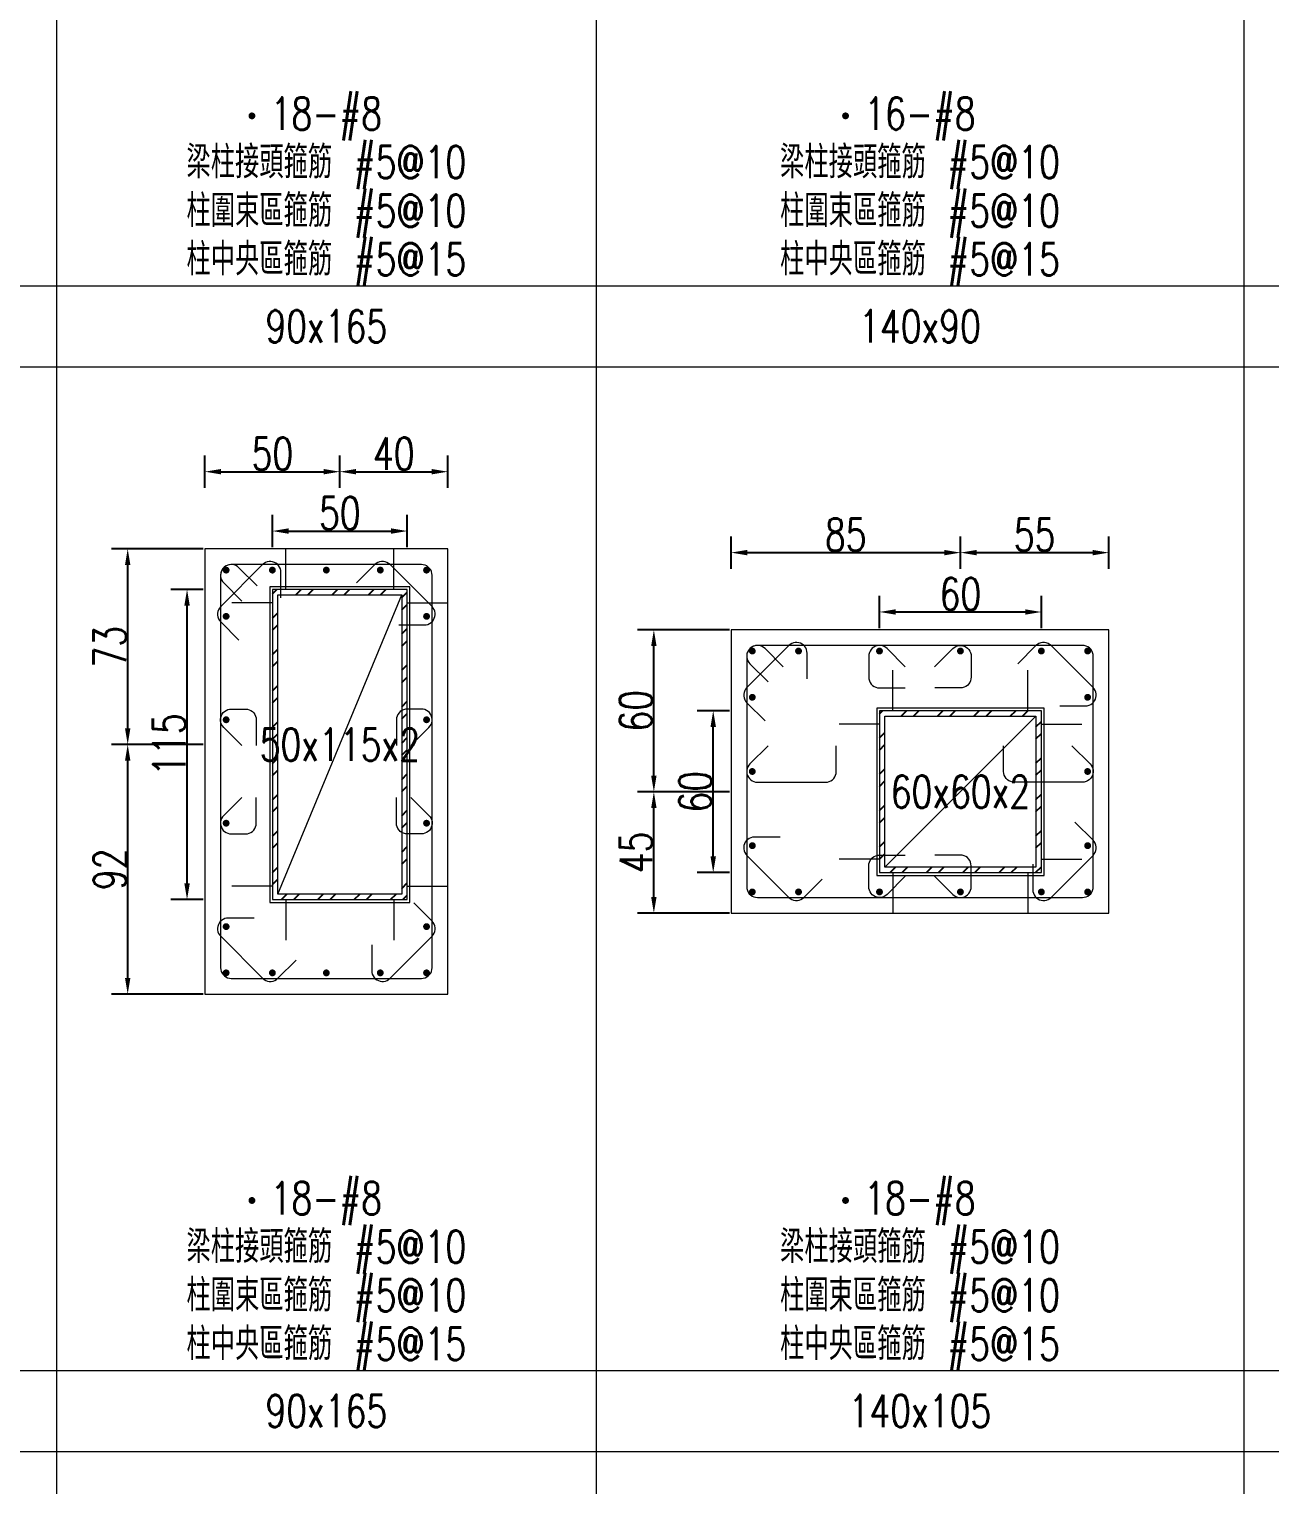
# Model space of a CAD drawing. Header units: millimetres. Extents: x 0 to 3905, y 0 to 8880.
# Drawn here: x 460 to 920, y 2802 to 3341 of the extents above; entities that cross this region are included whole.
import ezdxf
from ezdxf.enums import TextEntityAlignment as Align

# ---------------------------------------------------------------- set-up
doc = ezdxf.new("R2010")
doc.units = ezdxf.units.MM
doc.layers.get('DEFPOINTS').update_dxf_attribs({"color": 3})
for name, color, linetype in [('Hatch線', 6, 'Continuous'), ('主筋斷面', 2, 'Continuous'), ('文字-主筋根數', 7, 'Continuous'), ('文字-剪力筋 中央區', 7, 'Continuous'), ('文字-剪力筋-BC', 7, 'Continuous'), ('文字-剪力筋-圍束區', 7, 'Continuous'), ('文字-斷面尺寸', 7, 'Continuous'), ('文字-輔助字', 7, 'Continuous'), ('柱斷面線', 4, 'Continuous'), ('標註字', 4, 'Continuous'), ('箍筋線', 1, 'Continuous'), ('網格線', 7, 'Continuous'), ('鋼柱', 11, 'Continuous')]:
    doc.layers.add(name, color=color, linetype=linetype)
doc.styles.add('note', font='txt.shx', dxfattribs={"width": 0.75, "height": 12})
doc.styles.add('txt', font='txt.shx', dxfattribs={"height": 0.2, "bigfont": 'chineset.shx'})
doc.dimstyles.new('RCAD_DIM', dxfattribs={"dimtxt": 12, "dimasz": 6, "dimexe": 6, "dimexo": 0.625, "dimtad": 1, "dimdec": 0, "dimdsep": 46, "dimtxsty": 'note', "dimcen": 2.5, "dimclrd": 256, "dimclre": 256, "dimclrt": 256, "dimadec": 0, "dimazin": 0, "dimtfac": 1, "dimtmove": 0, "dimatfit": 3, "dimfxl": 0, "dimtolj": 1, "dimarcsym": 0})

# ---------------------------------------------------------------- blocks, each defined once
blk = doc.blocks.new('*D324')
at = {"layer": 'DEFPOINTS', "color": 0}
for p in [(600, 3155.12), (550, 3148.5), (600, 3148.5)]:
    blk.add_point(p, dxfattribs=at)
at = {"layer": '標註字', "lineweight": -2}
for p, q in [((550, 3149.12), (550, 3161.12)), ((600, 3149.12), (600, 3161.12)), ((556, 3155.12), (594, 3155.12))]:
    blk.add_line(p, q, dxfattribs=at)
at = {"layer": '標註字'}
for points in [[(556, 3156.12), (556, 3154.12), (550, 3155.12)], [(594, 3154.12), (594, 3156.12), (600, 3155.12)]]:
    blk.add_solid(points, dxfattribs=at)
at = {"layer": '標註字', "insert": (575, 3161.75), "char_height": 12, "attachment_point": 5, "style": 'note'}
blk.add_mtext('\\A1;50', dxfattribs=at)
blk = doc.blocks.new('*D325')
at = {"layer": 'DEFPOINTS', "color": 0}
for p in [(518.38, 3133.49), (525, 3133.49), (525, 3018.49)]:
    blk.add_point(p, dxfattribs=at)
at = {"layer": '標註字', "lineweight": -2}
for p, q in [((524.38, 3133.49), (512.38, 3133.49)), ((518.38, 3024.49), (518.38, 3127.49)), ((524.38, 3018.49), (512.38, 3018.49))]:
    blk.add_line(p, q, dxfattribs=at)
at = {"layer": '標註字'}
for points in [[(519.38, 3127.49), (517.38, 3127.49), (518.38, 3133.49)], [(517.38, 3024.49), (519.38, 3024.49), (518.38, 3018.49)]]:
    blk.add_solid(points, dxfattribs=at)
at = {"layer": '標註字', "insert": (511.75, 3075.99), "char_height": 12, "attachment_point": 5, "rotation": 90, "style": 'note'}
blk.add_mtext('\\A1;115', dxfattribs=at)
blk = doc.blocks.new('*D326')
at = {"layer": 'DEFPOINTS', "color": 0}
for p in [(575, 3177.12), (525, 3170.5), (575, 3170.5)]:
    blk.add_point(p, dxfattribs=at)
at = {"layer": '標註字', "lineweight": -2}
for p, q in [((525, 3171.12), (525, 3183.12)), ((575, 3171.12), (575, 3183.12)), ((531, 3177.12), (569, 3177.12))]:
    blk.add_line(p, q, dxfattribs=at)
at = {"layer": '標註字'}
for points in [[(531, 3178.12), (531, 3176.12), (525, 3177.12)], [(569, 3176.12), (569, 3178.12), (575, 3177.12)]]:
    blk.add_solid(points, dxfattribs=at)
at = {"layer": '標註字', "insert": (550, 3183.75), "char_height": 12, "attachment_point": 5, "style": 'note'}
blk.add_mtext('\\A1;50', dxfattribs=at)
blk = doc.blocks.new('*D327')
at = {"layer": 'DEFPOINTS', "color": 0}
for p in [(615, 3177.12), (575, 3170.5), (615, 3170.5)]:
    blk.add_point(p, dxfattribs=at)
at = {"layer": '標註字', "lineweight": -2}
for p, q in [((575, 3171.12), (575, 3183.12)), ((615, 3171.12), (615, 3183.12)), ((581, 3177.12), (609, 3177.12))]:
    blk.add_line(p, q, dxfattribs=at)
at = {"layer": '標註字'}
for points in [[(581, 3178.12), (581, 3176.12), (575, 3177.12)], [(609, 3176.12), (609, 3178.12), (615, 3177.12)]]:
    blk.add_solid(points, dxfattribs=at)
at = {"layer": '標註字', "insert": (595, 3183.75), "char_height": 12, "attachment_point": 5, "style": 'note'}
blk.add_mtext('\\A1;40', dxfattribs=at)
blk = doc.blocks.new('*D328')
at = {"layer": 'DEFPOINTS', "color": 0}
for p in [(496.38, 3075.99), (525, 3075.99), (525, 2983.5)]:
    blk.add_point(p, dxfattribs=at)
at = {"layer": '標註字', "lineweight": -2}
for p, q in [((524.38, 3075.99), (490.38, 3075.99)), ((496.38, 2989.5), (496.38, 3069.99)), ((524.38, 2983.5), (490.38, 2983.5))]:
    blk.add_line(p, q, dxfattribs=at)
at = {"layer": '標註字'}
for points in [[(497.38, 3069.99), (495.38, 3069.99), (496.38, 3075.99)], [(495.38, 2989.5), (497.38, 2989.5), (496.38, 2983.5)]]:
    blk.add_solid(points, dxfattribs=at)
at = {"layer": '標註字', "insert": (489.75, 3029.74), "char_height": 12, "attachment_point": 5, "rotation": 90, "style": 'note'}
blk.add_mtext('\\A1;92', dxfattribs=at)
blk = doc.blocks.new('*D329')
at = {"layer": 'DEFPOINTS', "color": 0}
for p in [(496.38, 3148.5), (525, 3148.5), (525, 3075.99)]:
    blk.add_point(p, dxfattribs=at)
at = {"layer": '標註字', "lineweight": -2}
for p, q in [((524.38, 3148.5), (490.38, 3148.5)), ((496.38, 3081.99), (496.38, 3142.5)), ((524.38, 3075.99), (490.38, 3075.99))]:
    blk.add_line(p, q, dxfattribs=at)
at = {"layer": '標註字'}
for points in [[(497.38, 3142.5), (495.38, 3142.5), (496.38, 3148.5)], [(495.38, 3081.99), (497.38, 3081.99), (496.38, 3075.99)]]:
    blk.add_solid(points, dxfattribs=at)
at = {"layer": '標註字', "insert": (489.75, 3112.24), "char_height": 12, "attachment_point": 5, "rotation": 90, "style": 'note'}
blk.add_mtext('\\A1;73', dxfattribs=at)
blk = doc.blocks.new('Circle_Filled')
at = {"const_width": 0.5}
blk.add_lwpolyline([(-0.25, 0, 1), (0.25, 0, 1)], format="xyb", close=True, dxfattribs=at)
blk = doc.blocks.new('*D456')
at = {"layer": 'DEFPOINTS', "color": 0}
for p in [(835, 3125.12), (775, 3118.5), (835, 3118.5)]:
    blk.add_point(p, dxfattribs=at)
at = {"layer": '標註字', "lineweight": -2}
for p, q in [((775, 3119.12), (775, 3131.12)), ((835, 3119.12), (835, 3131.12)), ((781, 3125.12), (829, 3125.12))]:
    blk.add_line(p, q, dxfattribs=at)
at = {"layer": '標註字'}
for points in [[(781, 3126.12), (781, 3124.12), (775, 3125.12)], [(829, 3124.12), (829, 3126.12), (835, 3125.12)]]:
    blk.add_solid(points, dxfattribs=at)
at = {"layer": '標註字', "insert": (805, 3131.75), "char_height": 12, "attachment_point": 5, "style": 'note'}
blk.add_mtext('\\A1;60', dxfattribs=at)
blk = doc.blocks.new('*D457')
at = {"layer": 'DEFPOINTS', "color": 0}
for p in [(713.38, 3088.5), (720, 3088.5), (720, 3028.5)]:
    blk.add_point(p, dxfattribs=at)
at = {"layer": '標註字', "lineweight": -2}
for p, q in [((719.38, 3088.5), (707.38, 3088.5)), ((713.38, 3034.5), (713.38, 3082.5)), ((719.38, 3028.5), (707.38, 3028.5))]:
    blk.add_line(p, q, dxfattribs=at)
at = {"layer": '標註字'}
for points in [[(714.38, 3082.5), (712.38, 3082.5), (713.38, 3088.5)], [(712.38, 3034.5), (714.38, 3034.5), (713.38, 3028.5)]]:
    blk.add_solid(points, dxfattribs=at)
at = {"layer": '標註字', "insert": (706.75, 3058.5), "char_height": 12, "attachment_point": 5, "rotation": 90, "style": 'note'}
blk.add_mtext('\\A1;60', dxfattribs=at)
blk = doc.blocks.new('*D458')
at = {"layer": 'DEFPOINTS', "color": 0}
for p in [(805, 3147.12), (720, 3140.5), (805, 3140.5)]:
    blk.add_point(p, dxfattribs=at)
at = {"layer": '標註字', "lineweight": -2}
for p, q in [((720, 3141.12), (720, 3153.12)), ((805, 3141.12), (805, 3153.12)), ((726, 3147.12), (799, 3147.12))]:
    blk.add_line(p, q, dxfattribs=at)
at = {"layer": '標註字'}
for points in [[(726, 3148.12), (726, 3146.12), (720, 3147.12)], [(799, 3146.12), (799, 3148.12), (805, 3147.12)]]:
    blk.add_solid(points, dxfattribs=at)
at = {"layer": '標註字', "insert": (762.5, 3153.75), "char_height": 12, "attachment_point": 5, "style": 'note'}
blk.add_mtext('\\A1;85', dxfattribs=at)
blk = doc.blocks.new('*D459')
at = {"layer": 'DEFPOINTS', "color": 0}
for p in [(860, 3147.12), (805, 3140.5), (860, 3140.5)]:
    blk.add_point(p, dxfattribs=at)
at = {"layer": '標註字', "lineweight": -2}
for p, q in [((805, 3141.12), (805, 3153.12)), ((860, 3141.12), (860, 3153.12)), ((811, 3147.12), (854, 3147.12))]:
    blk.add_line(p, q, dxfattribs=at)
at = {"layer": '標註字'}
for points in [[(811, 3148.12), (811, 3146.12), (805, 3147.12)], [(854, 3146.12), (854, 3148.12), (860, 3147.12)]]:
    blk.add_solid(points, dxfattribs=at)
at = {"layer": '標註字', "insert": (832.5, 3153.75), "char_height": 12, "attachment_point": 5, "style": 'note'}
blk.add_mtext('\\A1;55', dxfattribs=at)
blk = doc.blocks.new('*D460')
at = {"layer": 'DEFPOINTS', "color": 0}
for p in [(691.38, 3058.5), (720, 3058.5), (720, 3013.5)]:
    blk.add_point(p, dxfattribs=at)
at = {"layer": '標註字', "lineweight": -2}
for p, q in [((719.38, 3058.5), (685.38, 3058.5)), ((691.38, 3019.5), (691.38, 3052.5)), ((719.38, 3013.5), (685.38, 3013.5))]:
    blk.add_line(p, q, dxfattribs=at)
at = {"layer": '標註字'}
for points in [[(692.38, 3052.5), (690.38, 3052.5), (691.38, 3058.5)], [(690.38, 3019.5), (692.38, 3019.5), (691.38, 3013.5)]]:
    blk.add_solid(points, dxfattribs=at)
at = {"layer": '標註字', "insert": (684.75, 3036), "char_height": 12, "attachment_point": 5, "rotation": 90, "style": 'note'}
blk.add_mtext('\\A1;45', dxfattribs=at)
blk = doc.blocks.new('*D461')
at = {"layer": 'DEFPOINTS', "color": 0}
for p in [(691.38, 3118.5), (720, 3118.5), (720, 3058.5)]:
    blk.add_point(p, dxfattribs=at)
at = {"layer": '標註字', "lineweight": -2}
for p, q in [((719.38, 3118.5), (685.38, 3118.5)), ((691.38, 3064.5), (691.38, 3112.5)), ((719.38, 3058.5), (685.38, 3058.5))]:
    blk.add_line(p, q, dxfattribs=at)
at = {"layer": '標註字'}
for points in [[(692.38, 3112.5), (690.38, 3112.5), (691.38, 3118.5)], [(690.38, 3064.5), (692.38, 3064.5), (691.38, 3058.5)]]:
    blk.add_solid(points, dxfattribs=at)
at = {"layer": '標註字', "insert": (684.75, 3088.5), "char_height": 12, "attachment_point": 5, "rotation": 90, "style": 'note'}
blk.add_mtext('\\A1;60', dxfattribs=at)

msp = doc.modelspace()

# ---------------------------------------------------------------- hatches: boundary and pattern name
at = {"layer": 'Hatch線'}
h = msp.add_hatch(dxfattribs=at)
h.set_pattern_fill('ANSI32', color=256, style=0)
h.paths.add_polyline_path([(550, 3018.49), (600, 3018.49), (600, 3133.49), (550, 3133.49)], flags=17)
h.paths.add_polyline_path([(552, 3020.49), (552, 3131.49), (598, 3131.49), (598, 3020.49)])
h = msp.add_hatch(dxfattribs=at)
h.set_pattern_fill('ANSI32', color=256, style=0)
h.paths.add_polyline_path([(775, 3028.5), (835, 3028.5), (835, 3088.5), (775, 3088.5)], flags=17)
h.paths.add_polyline_path([(777, 3030.5), (777, 3086.5), (833, 3086.5), (833, 3030.5)])

# ---------------------------------------------------------------- linework, layer by layer
at = {"layer": 'DEFPOINTS', "lineweight": 5}
for points in [[(555, 3133.49), (555, 3148.49)], [(595, 3133.49), (595, 3148.49)], [(550, 3017.49), (601, 3017.49), (601, 3134.49), (549, 3134.49), (549, 3017.49), (550, 3017.49)], [(552, 3020.49), (598, 3131.49)], [(550, 3128.49), (535, 3128.49)], [(600, 3128.49), (615, 3128.49)], [(780, 3088.5), (780, 3103.5)], [(830, 3088.5), (830, 3103.5)], [(775, 3027.5), (836, 3027.5), (836, 3089.5), (774, 3089.5), (774, 3027.5), (775, 3027.5)], [(777, 3030.5), (833, 3086.5)], [(775, 3083.5), (760, 3083.5)], [(835, 3083.5), (850, 3083.5)], [(775, 3033.5), (760, 3033.5)], [(835, 3033.5), (850, 3033.5)], [(780, 3028.5), (780, 3013.5)], [(830, 3028.5), (830, 3013.5)], [(550, 3023.49), (535, 3023.49)], [(600, 3023.49), (615, 3023.49)], [(555, 3018.49), (555, 3003.49)], [(595, 3018.49), (595, 3003.49)]]:
    msp.add_lwpolyline(points, dxfattribs=at)
at = {"layer": '柱斷面線', "lineweight": 5}
for points in [[(525, 2983.5), (615, 2983.5), (615, 3148.5), (525, 3148.5), (525, 2983.5)], [(720, 3013.5), (860, 3013.5), (860, 3118.5), (720, 3118.5), (720, 3013.5)]]:
    msp.add_lwpolyline(points, dxfattribs=at)
at = {"layer": '箍筋線', "lineweight": 5}
for points in [[(553.19, 3130.31), (553.19, 3139.85), (553.13, 3140.52), (552.96, 3141.16), (552.69, 3141.77), (552.32, 3142.33), (551.86, 3142.82), (551.33, 3143.22), (550.73, 3143.52), (550.1, 3143.73), (549.43, 3143.82), (548.77, 3143.8), (548.11, 3143.67), (547.49, 3143.43), (546.91, 3143.09), (546.4, 3142.66), (530.84, 3127.1), (530.39, 3126.57), (530.05, 3125.97), (529.81, 3125.32), (529.69, 3124.63), (529.69, 3123.94), (529.81, 3123.26), (530.05, 3122.61), (530.39, 3122.01), (530.84, 3121.48), (537.58, 3114.73)], [(544.33, 3134.79), (537.58, 3141.54), (537.07, 3141.97), (536.49, 3142.31), (535.87, 3142.55), (535.22, 3142.68), (534.55, 3142.7), (533.89, 3142.61), (533.25, 3142.4), (532.66, 3142.1), (532.12, 3141.69), (531.66, 3141.21), (531.29, 3140.65), (531.02, 3140.04), (530.85, 3139.4), (530.79, 3138.73), (530.79, 2993.27), (530.86, 2992.58), (531.03, 2991.91), (531.33, 2991.28), (531.72, 2990.71), (532.21, 2990.22), (532.78, 2989.83), (533.41, 2989.53), (534.08, 2989.36), (534.77, 2989.29), (605.23, 2989.29), (605.92, 2989.36), (606.59, 2989.53), (607.22, 2989.83), (607.79, 2990.22), (608.28, 2990.71), (608.67, 2991.28), (608.97, 2991.91), (609.14, 2992.58), (609.21, 2993.27), (609.21, 3138.73), (609.14, 3139.42), (608.97, 3140.09), (608.67, 3140.72), (608.28, 3141.29), (607.79, 3141.78), (607.22, 3142.17), (606.59, 3142.47), (605.92, 3142.64), (605.23, 3142.71), (534.77, 3142.71), (534.1, 3142.65), (533.46, 3142.48), (532.85, 3142.21), (532.29, 3141.84), (531.81, 3141.38), (531.4, 3140.84), (531.1, 3140.25), (530.89, 3139.61), (530.8, 3138.95), (530.82, 3138.28), (530.95, 3137.63), (531.19, 3137.01), (531.53, 3136.43), (531.96, 3135.92), (538.71, 3129.17)], [(596.81, 3120.31), (606.35, 3120.31), (607.02, 3120.37), (607.66, 3120.54), (608.27, 3120.81), (608.83, 3121.18), (609.32, 3121.64), (609.72, 3122.17), (610.02, 3122.77), (610.23, 3123.4), (610.32, 3124.07), (610.3, 3124.73), (610.17, 3125.39), (609.93, 3126.01), (609.59, 3126.59), (609.16, 3127.1), (593.6, 3142.66), (593.07, 3143.11), (592.47, 3143.45), (591.82, 3143.69), (591.13, 3143.81), (590.44, 3143.81), (589.76, 3143.69), (589.11, 3143.45), (588.51, 3143.11), (587.98, 3142.66), (581.23, 3135.92)], [(748.19, 3100.31), (748.19, 3109.85), (748.13, 3110.52), (747.96, 3111.16), (747.69, 3111.77), (747.32, 3112.33), (746.86, 3112.82), (746.33, 3113.22), (745.73, 3113.52), (745.1, 3113.73), (744.43, 3113.82), (743.77, 3113.8), (743.11, 3113.67), (742.49, 3113.43), (741.91, 3113.09), (741.4, 3112.66), (725.84, 3097.1), (725.39, 3096.57), (725.05, 3095.97), (724.81, 3095.32), (724.69, 3094.63), (724.69, 3093.94), (724.81, 3093.26), (725.05, 3092.61), (725.39, 3092.01), (725.84, 3091.48), (732.58, 3084.73)], [(841.81, 3090.31), (851.35, 3090.31), (852.02, 3090.37), (852.66, 3090.54), (853.27, 3090.81), (853.83, 3091.18), (854.32, 3091.64), (854.72, 3092.17), (855.02, 3092.77), (855.23, 3093.4), (855.32, 3094.07), (855.3, 3094.73), (855.17, 3095.39), (854.93, 3096.01), (854.59, 3096.59), (854.16, 3097.1), (838.6, 3112.66), (838.07, 3113.11), (837.47, 3113.45), (836.82, 3113.69), (836.13, 3113.81), (835.44, 3113.81), (834.76, 3113.69), (834.11, 3113.45), (833.51, 3113.11), (832.98, 3112.66), (826.23, 3105.92)], [(739.33, 3104.79), (732.58, 3111.54), (732.07, 3111.97), (731.49, 3112.31), (730.87, 3112.55), (730.22, 3112.68), (729.55, 3112.7), (728.89, 3112.61), (728.25, 3112.4), (727.66, 3112.1), (727.12, 3111.69), (726.66, 3111.21), (726.29, 3110.65), (726.02, 3110.04), (725.85, 3109.4), (725.79, 3108.73), (725.79, 3023.27), (725.86, 3022.58), (726.03, 3021.91), (726.33, 3021.28), (726.72, 3020.71), (727.21, 3020.22), (727.78, 3019.83), (728.41, 3019.53), (729.08, 3019.36), (729.77, 3019.29), (850.23, 3019.29), (850.92, 3019.36), (851.59, 3019.53), (852.22, 3019.83), (852.79, 3020.22), (853.28, 3020.71), (853.67, 3021.28), (853.97, 3021.91), (854.14, 3022.58), (854.21, 3023.27), (854.21, 3108.73), (854.14, 3109.42), (853.97, 3110.09), (853.67, 3110.72), (853.28, 3111.29), (852.79, 3111.78), (852.22, 3112.17), (851.59, 3112.47), (850.92, 3112.64), (850.23, 3112.71), (729.77, 3112.71), (729.1, 3112.65), (728.46, 3112.48), (727.85, 3112.21), (727.29, 3111.84), (726.81, 3111.38), (726.4, 3110.84), (726.1, 3110.25), (725.89, 3109.61), (725.8, 3108.95), (725.82, 3108.28), (725.95, 3107.63), (726.19, 3107.01), (726.53, 3106.43), (726.96, 3105.92), (733.71, 3099.17)], [(784.56, 3104.79), (777.81, 3111.54), (777.3, 3111.97), (776.72, 3112.31), (776.1, 3112.55), (775.45, 3112.68), (774.78, 3112.7), (774.12, 3112.61), (773.48, 3112.4), (772.89, 3112.1), (772.35, 3111.69), (771.89, 3111.21), (771.52, 3110.65), (771.25, 3110.04), (771.08, 3109.4), (771.02, 3108.73), (771.02, 3100.97), (771.09, 3100.28), (771.26, 3099.62), (771.56, 3098.99), (771.95, 3098.42), (772.44, 3097.93), (773.01, 3097.53), (773.64, 3097.24), (774.31, 3097.06), (775, 3097), (784.54, 3097)], [(795.44, 3104.79), (802.19, 3111.54), (802.7, 3111.97), (803.28, 3112.31), (803.9, 3112.55), (804.55, 3112.68), (805.22, 3112.7), (805.88, 3112.61), (806.52, 3112.4), (807.11, 3112.1), (807.65, 3111.69), (808.11, 3111.21), (808.48, 3110.65), (808.75, 3110.04), (808.92, 3109.4), (808.98, 3108.73), (808.98, 3100.97), (808.91, 3100.28), (808.74, 3099.62), (808.44, 3098.99), (808.05, 3098.42), (807.56, 3097.93), (806.99, 3097.53), (806.36, 3097.24), (805.69, 3097.06), (805, 3097), (795.46, 3097)], [(538.71, 3075.61), (531.96, 3082.36), (531.53, 3082.87), (531.19, 3083.44), (530.95, 3084.07), (530.82, 3084.72), (530.8, 3085.39), (530.89, 3086.05), (531.1, 3086.69), (531.4, 3087.28), (531.81, 3087.82), (532.29, 3088.27), (532.85, 3088.65), (533.46, 3088.92), (534.1, 3089.09), (534.77, 3089.14), (540.02, 3089.14), (540.72, 3089.08), (541.38, 3088.9), (542.01, 3088.61), (542.58, 3088.21), (543.07, 3087.72), (543.47, 3087.15), (543.76, 3086.53), (543.94, 3085.86), (544, 3085.17), (544, 3075.63)], [(601.29, 3075.61), (608.04, 3082.36), (608.47, 3082.87), (608.81, 3083.44), (609.05, 3084.07), (609.18, 3084.72), (609.2, 3085.39), (609.11, 3086.05), (608.9, 3086.69), (608.6, 3087.28), (608.19, 3087.82), (607.71, 3088.27), (607.15, 3088.65), (606.54, 3088.92), (605.9, 3089.09), (605.23, 3089.14), (599.98, 3089.14), (599.28, 3089.08), (598.62, 3088.9), (597.99, 3088.61), (597.42, 3088.21), (596.93, 3087.72), (596.53, 3087.15), (596.24, 3086.53), (596.06, 3085.86), (596, 3085.17), (596, 3075.63)], [(733.71, 3075.56), (726.96, 3068.81), (726.53, 3068.3), (726.19, 3067.72), (725.95, 3067.1), (725.82, 3066.45), (725.8, 3065.78), (725.89, 3065.12), (726.1, 3064.48), (726.4, 3063.89), (726.81, 3063.35), (727.29, 3062.89), (727.85, 3062.52), (728.46, 3062.25), (729.1, 3062.08), (729.77, 3062.03), (755.03, 3062.03), (755.72, 3062.09), (756.38, 3062.26), (757.01, 3062.56), (757.58, 3062.95), (758.07, 3063.44), (758.47, 3064.01), (758.76, 3064.64), (758.94, 3065.31), (759, 3066), (759, 3075.54)], [(846.29, 3075.56), (853.04, 3068.81), (853.47, 3068.3), (853.81, 3067.72), (854.05, 3067.1), (854.18, 3066.45), (854.2, 3065.78), (854.11, 3065.12), (853.9, 3064.48), (853.6, 3063.89), (853.19, 3063.35), (852.71, 3062.89), (852.15, 3062.52), (851.54, 3062.25), (850.9, 3062.08), (850.23, 3062.03), (824.97, 3062.03), (824.28, 3062.09), (823.62, 3062.26), (822.99, 3062.56), (822.42, 3062.95), (821.93, 3063.44), (821.53, 3064.01), (821.24, 3064.64), (821.06, 3065.31), (821, 3066), (821, 3075.54)], [(538.71, 3056.39), (531.96, 3049.64), (531.53, 3049.13), (531.19, 3048.56), (530.95, 3047.93), (530.82, 3047.28), (530.8, 3046.61), (530.89, 3045.95), (531.1, 3045.31), (531.4, 3044.72), (531.81, 3044.18), (532.29, 3043.73), (532.85, 3043.35), (533.46, 3043.08), (534.1, 3042.91), (534.77, 3042.86), (540.02, 3042.86), (540.72, 3042.92), (541.38, 3043.1), (542.01, 3043.39), (542.58, 3043.79), (543.07, 3044.28), (543.47, 3044.85), (543.76, 3045.47), (543.94, 3046.14), (544, 3046.83), (544, 3056.37)], [(601.29, 3056.39), (608.04, 3049.64), (608.47, 3049.13), (608.81, 3048.56), (609.05, 3047.93), (609.18, 3047.28), (609.2, 3046.61), (609.11, 3045.95), (608.9, 3045.31), (608.6, 3044.72), (608.19, 3044.18), (607.71, 3043.73), (607.15, 3043.35), (606.54, 3043.08), (605.9, 3042.91), (605.23, 3042.86), (599.98, 3042.86), (599.28, 3042.92), (598.62, 3043.1), (597.99, 3043.39), (597.42, 3043.79), (596.93, 3044.28), (596.53, 3044.85), (596.24, 3045.47), (596.06, 3046.14), (596, 3046.83), (596, 3056.37)], [(831.81, 3031.69), (831.81, 3022.15), (831.87, 3021.48), (832.04, 3020.84), (832.31, 3020.23), (832.68, 3019.67), (833.14, 3019.18), (833.67, 3018.78), (834.27, 3018.48), (834.9, 3018.27), (835.57, 3018.18), (836.23, 3018.2), (836.89, 3018.33), (837.51, 3018.57), (838.09, 3018.91), (838.6, 3019.34), (854.16, 3034.9), (854.61, 3035.43), (854.95, 3036.03), (855.19, 3036.68), (855.31, 3037.37), (855.31, 3038.06), (855.19, 3038.74), (854.95, 3039.39), (854.61, 3039.99), (854.16, 3040.52), (847.42, 3047.27)], [(738.19, 3041.69), (728.65, 3041.69), (727.98, 3041.63), (727.34, 3041.46), (726.73, 3041.19), (726.17, 3040.82), (725.68, 3040.36), (725.28, 3039.83), (724.98, 3039.23), (724.77, 3038.6), (724.68, 3037.93), (724.7, 3037.27), (724.83, 3036.61), (725.07, 3035.99), (725.41, 3035.41), (725.84, 3034.9), (741.4, 3019.34), (741.93, 3018.89), (742.53, 3018.55), (743.18, 3018.31), (743.87, 3018.19), (744.56, 3018.19), (745.24, 3018.31), (745.89, 3018.55), (746.49, 3018.89), (747.02, 3019.34), (753.77, 3026.08)], [(784.56, 3027.21), (777.81, 3020.46), (777.3, 3020.03), (776.72, 3019.69), (776.1, 3019.45), (775.45, 3019.32), (774.78, 3019.3), (774.12, 3019.39), (773.48, 3019.6), (772.89, 3019.9), (772.35, 3020.31), (771.89, 3020.79), (771.52, 3021.35), (771.25, 3021.96), (771.08, 3022.6), (771.02, 3023.27), (771.02, 3031.03), (771.09, 3031.72), (771.26, 3032.38), (771.56, 3033.01), (771.95, 3033.58), (772.44, 3034.07), (773.01, 3034.47), (773.64, 3034.76), (774.31, 3034.94), (775, 3035), (784.54, 3035)], [(795.44, 3027.21), (802.19, 3020.46), (802.7, 3020.03), (803.28, 3019.69), (803.9, 3019.45), (804.55, 3019.32), (805.22, 3019.3), (805.88, 3019.39), (806.52, 3019.6), (807.11, 3019.9), (807.65, 3020.31), (808.11, 3020.79), (808.48, 3021.35), (808.75, 3021.96), (808.92, 3022.6), (808.98, 3023.27), (808.98, 3031.03), (808.91, 3031.72), (808.74, 3032.38), (808.44, 3033.01), (808.05, 3033.58), (807.56, 3034.07), (806.99, 3034.47), (806.36, 3034.76), (805.69, 3034.94), (805, 3035), (795.46, 3035)], [(586.81, 3001.69), (586.81, 2992.15), (586.87, 2991.48), (587.04, 2990.84), (587.31, 2990.23), (587.68, 2989.67), (588.14, 2989.18), (588.67, 2988.78), (589.27, 2988.48), (589.9, 2988.27), (590.57, 2988.18), (591.23, 2988.2), (591.89, 2988.33), (592.51, 2988.57), (593.09, 2988.91), (593.6, 2989.34), (609.16, 3004.9), (609.61, 3005.43), (609.95, 3006.03), (610.19, 3006.68), (610.31, 3007.37), (610.31, 3008.06), (610.19, 3008.74), (609.95, 3009.39), (609.61, 3009.99), (609.16, 3010.52), (602.42, 3017.27)], [(543.19, 3011.69), (533.65, 3011.69), (532.98, 3011.63), (532.34, 3011.46), (531.73, 3011.19), (531.17, 3010.82), (530.68, 3010.36), (530.28, 3009.83), (529.98, 3009.23), (529.77, 3008.6), (529.68, 3007.93), (529.7, 3007.27), (529.83, 3006.61), (530.07, 3005.99), (530.41, 3005.41), (530.84, 3004.9), (546.4, 2989.34), (546.93, 2988.89), (547.53, 2988.55), (548.18, 2988.31), (548.87, 2988.19), (549.56, 2988.19), (550.24, 2988.31), (550.89, 2988.55), (551.49, 2988.89), (552.02, 2989.34), (558.77, 2996.08)]]:
    msp.add_lwpolyline(points, dxfattribs=at)
at = {"layer": '網格線', "lineweight": 5}
for points in [[(470, 3618), (470, 3246)], [(670, 3618), (670, 3246)], [(910, 3618), (910, 3246)], [(270, 3246), (470, 3246)], [(470, 3246), (670, 3246)], [(470, 3246), (470, 3216)], [(670, 3246), (910, 3246)], [(670, 3246), (670, 3216)], [(910, 3246), (1180, 3246)], [(910, 3246), (910, 3216)], [(270, 3216), (470, 3216)], [(470, 3216), (670, 3216)], [(470, 3216), (470, 2844)], [(670, 3216), (910, 3216)], [(670, 3216), (670, 2844)], [(910, 3216), (1180, 3216)], [(910, 3216), (910, 2844)], [(270, 2844), (470, 2844)], [(470, 2844), (670, 2844)], [(470, 2844), (470, 2814)], [(670, 2844), (910, 2844)], [(670, 2844), (670, 2814)], [(910, 2844), (1180, 2844)], [(910, 2844), (910, 2814)], [(270, 2814), (470, 2814)], [(470, 2814), (670, 2814)], [(470, 2814), (470, 2442)], [(670, 2814), (910, 2814)], [(670, 2814), (670, 2442)], [(910, 2814), (1180, 2814)], [(910, 2814), (910, 2442)]]:
    msp.add_lwpolyline(points, dxfattribs=at)
at = {"layer": '鋼柱', "lineweight": 5}
for points in [[(550, 3018.49), (600, 3018.49), (600, 3133.49), (550, 3133.49), (550, 3018.49)], [(552, 3020.49), (552, 3131.49), (598, 3131.49), (598, 3020.49), (552, 3020.49)], [(775, 3028.5), (835, 3028.5), (835, 3088.5), (775, 3088.5), (775, 3028.5)], [(777, 3030.5), (777, 3086.5), (833, 3086.5), (833, 3030.5), (777, 3030.5)]]:
    msp.add_lwpolyline(points, dxfattribs=at)

# ---------------------------------------------------------------- block references
at = {"layer": '主筋斷面', "lineweight": 5, "xscale": 2.539999961853027, "yscale": 2.539999961853027}
for p in [(542.42, 3309), (762.42, 3309), (532.86, 3140.64), (550, 3140.64), (570, 3140.64), (590, 3140.64), (607.14, 3140.64), (532.86, 3123.5), (607.14, 3123.5), (727.86, 3110.64), (745, 3110.64), (775, 3110.64), (805, 3110.64), (835, 3110.64), (852.14, 3110.64), (727.86, 3093.5), (852.14, 3093.5), (532.86, 3085.17), (607.14, 3085.17), (727.86, 3066), (852.14, 3066), (532.86, 3046.83), (607.14, 3046.83), (727.86, 3038.5), (852.14, 3038.5), (727.86, 3021.36), (745, 3021.36), (775, 3021.36), (805, 3021.36), (835, 3021.36), (852.14, 3021.36), (532.86, 3008.5), (607.14, 3008.5), (532.86, 2991.36), (550, 2991.36), (570, 2991.36), (590, 2991.36), (607.14, 2991.36), (542.42, 2907), (762.42, 2907)]:
    msp.add_blockref('Circle_Filled', p, dxfattribs=at)

# ---------------------------------------------------------------- texts
at = {"layer": '文字-主筋根數', "style": 'txt', "width": 0.75}
for s, p in [('18-#8', (570, 3309)), ('16-#8', (790, 3309)), ('18-#8', (570, 2907)), ('18-#8', (790, 2907))]:
    msp.add_text(s, height=12, dxfattribs=at).set_placement(p, align=Align.MIDDLE)
at = {"layer": '文字-剪力筋 中央區', "style": 'txt', "width": 0.75}
for p in [(570, 3255), (790, 3255), (570, 2853), (790, 2853)]:
    msp.add_text('柱中央區箍筋 #5@15', height=12, dxfattribs=at).set_placement(p, align=Align.MIDDLE)
at = {"layer": '文字-剪力筋-BC', "style": 'txt', "width": 0.75}
for p in [(570, 3291), (790, 3291), (570, 2889), (790, 2889)]:
    msp.add_text('梁柱接頭箍筋 #5@10', height=12, dxfattribs=at).set_placement(p, align=Align.MIDDLE)
at = {"layer": '文字-剪力筋-圍束區', "style": 'txt', "width": 0.75}
for p in [(570, 3273), (790, 3273), (570, 2871), (790, 2871)]:
    msp.add_text('柱圍束區箍筋 #5@10', height=12, dxfattribs=at).set_placement(p, align=Align.MIDDLE)
at = {"layer": '文字-斷面尺寸', "style": 'txt', "width": 0.75}
for s, p in [('90x165', (570, 3231)), ('140x90', (790, 3231)), ('90x165', (570, 2829)), ('140x105', (790, 2829))]:
    msp.add_text(s, height=12, dxfattribs=at).set_placement(p, align=Align.MIDDLE)
at = {"layer": '文字-輔助字', "style": 'txt', "width": 0.75}
for s, p in [('50x115x2', (575, 3075.99)), ('60x60x2', (805, 3058.5))]:
    msp.add_text(s, height=12, dxfattribs=at).set_placement(p, align=Align.MIDDLE)

# ---------------------------------------------------------------- dimensions: what is measured, and where the dimension line sits
at = {"layer": '標註字'}
for base, p1, p2, picture, middle in [((575, 3177.12), (525, 3170.5), (575, 3170.5), '*D326', (550, 3183.75)), ((615, 3177.12), (575, 3170.5), (615, 3170.5), '*D327', (595, 3183.75)), ((600, 3155.12), (550, 3148.5), (600, 3148.5), '*D324', (575, 3161.75)), ((805, 3147.12), (720, 3140.5), (805, 3140.5), '*D458', (762.5, 3153.75)), ((860, 3147.12), (805, 3140.5), (860, 3140.5), '*D459', (832.5, 3153.75)), ((835, 3125.12), (775, 3118.5), (835, 3118.5), '*D456', (805, 3131.75))]:
    dim = msp.add_linear_dim(base=base, p1=p1, p2=p2, dimstyle='RCAD_DIM', dxfattribs=at)
    dim.commit()
    dim.dimension.update_dxf_attribs({"geometry": picture, "text_midpoint": middle})
for base, p1, p2, picture, middle in [((496.38, 3148.5), (525, 3075.99), (525, 3148.5), '*D329', (489.75, 3112.24)), ((518.38, 3133.49), (525, 3018.49), (525, 3133.49), '*D325', (511.75, 3075.99)), ((691.38, 3118.5), (720, 3058.5), (720, 3118.5), '*D461', (684.75, 3088.5)), ((713.38, 3088.5), (720, 3028.5), (720, 3088.5), '*D457', (706.75, 3058.5)), ((496.38, 3075.99), (525, 2983.5), (525, 3075.99), '*D328', (489.75, 3029.74)), ((691.38, 3058.5), (720, 3013.5), (720, 3058.5), '*D460', (684.75, 3036))]:
    dim = msp.add_linear_dim(base=base, p1=p1, p2=p2, angle=90, dimstyle='RCAD_DIM', dxfattribs=at)
    dim.commit()
    dim.dimension.update_dxf_attribs({"geometry": picture, "text_midpoint": middle})

doc.saveas('drawing.dxf')
